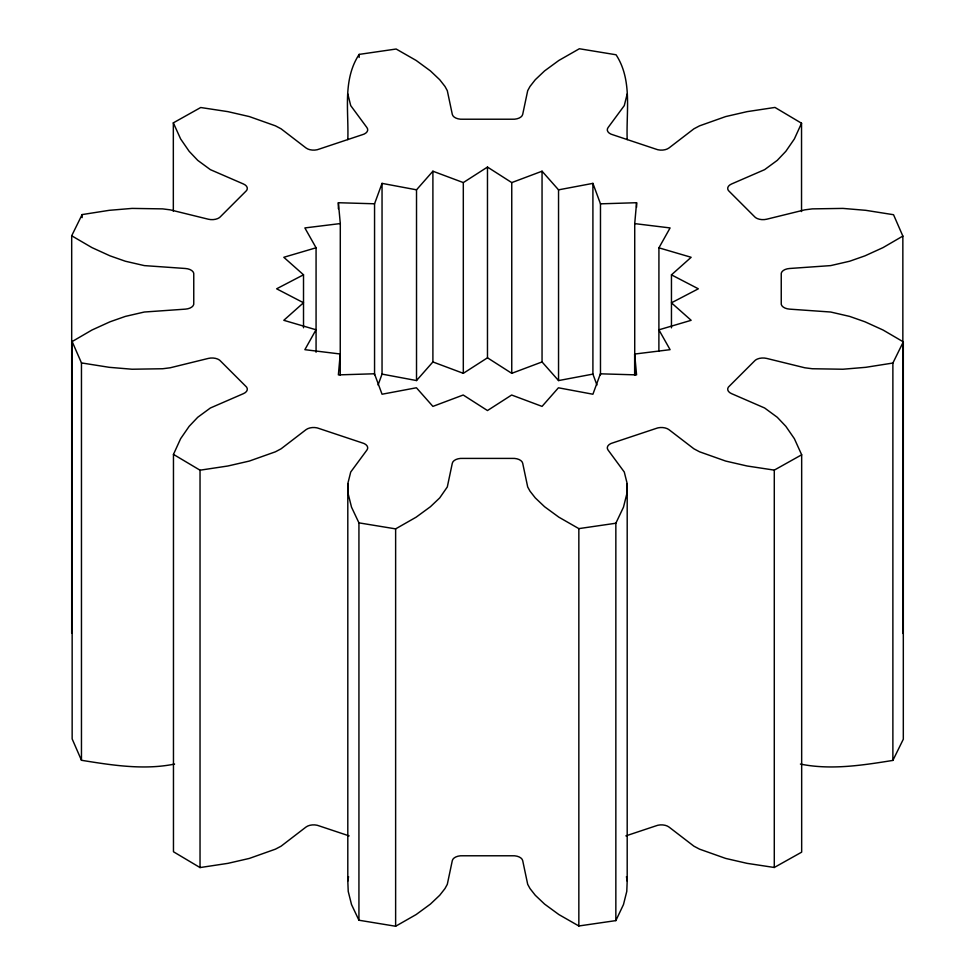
<?xml version="1.0" encoding="UTF-8"?>
<svg xmlns="http://www.w3.org/2000/svg" width="975" height="975" viewBox="0 0 975 975"><rect width="100%" height="100%" fill="white"/><g stroke="black" fill="none" stroke-linecap="round" stroke-linejoin="round"><path stroke-width="1.46" d="M347.807 139.62C348.867 111.089 342.396 79.84 359.153 54.393L396.155 49.018L416.142 60.45L430.402 70.895L439.713 79.718L444.99 86.446L447.306 90.675L452.303 114.38A9.555 5.509 0 0 0 462.893 119.218L512.107 119.218A9.555 5.509 0 0 0 522.697 114.38L527.694 90.675L530.01 86.446L535.287 79.718L544.598 70.895L558.858 60.45L579.369 48.75L616.066 54.771C632.604 80.157 626.084 111.235 627.193 139.62M627.193 93.941L624.28 105.617L608.071 127.591A9.555 5.509 0 0 0 613.056 134.843L655.688 149.053A9.555 5.509 0 0 0 669.045 147.92L693.908 128.822L699.575 125.836L725.68 116.573L747.069 111.65L774.967 107.433L801.535 123.24L794.369 138.95L785.85 151.308L777.246 160.375L764.619 169.65L731.543 183.995A9.555 5.509 0 0 0 729.58 191.709L754.199 216.328A9.555 5.509 0 0 0 766.752 219.204L804.814 209.844L812.309 208.882L842.936 208.406L865.727 210.32L893.539 214.719L902.85 236.084L883.033 247.613L864.959 255.852L849.664 261.227L830.7 265.602L789.628 268.491A9.555 5.509 0 0 0 781.243 274.609L781.243 303.03A9.555 5.509 0 0 0 789.628 309.136L830.7 312.024L849.664 316.412L864.959 321.787L883.033 330.013L903.313 341.859L892.881 363.041L865.727 367.319L842.936 369.232L812.309 368.745L804.814 367.782L766.752 358.434A9.555 5.509 0 0 0 754.199 361.311L729.58 385.917A9.555 5.509 0 0 0 731.543 393.632L764.619 407.989L777.246 417.263L785.85 426.331L794.369 438.677L801.669 454.789L774.284 470.121L747.069 465.989L725.68 461.065L699.575 451.803L693.908 448.805L669.045 429.719A9.555 5.509 0 0 0 655.688 428.586L613.056 442.796A9.555 5.509 0 0 0 608.071 450.036L624.28 472.022L627.193 483.697L626.779 494.033L623.476 507.183L615.847 523.234L615.847 920.607L578.845 925.982L558.858 914.55L544.598 904.105L535.287 895.282L530.01 888.554L527.694 884.325L522.697 860.62A9.555 5.509 0 0 0 512.107 855.782L462.893 855.782A9.555 5.509 0 0 0 452.303 860.62L447.306 884.325L444.99 888.554L439.713 895.282L430.402 904.105L416.142 914.55L395.631 926.25L358.934 920.229L351.524 904.556L348.221 891.394L347.807 881.059L347.807 483.697L350.72 472.022L366.929 450.036A9.555 5.509 0 0 0 361.944 442.796L319.312 428.586A9.555 5.509 0 0 0 305.955 429.719L281.092 448.805L275.425 451.803L249.32 461.065L227.931 465.989L200.033 470.194L173.465 454.387L180.631 438.677L189.15 426.331L197.754 417.263L210.381 407.989L243.457 393.632A9.555 5.509 0 0 0 245.42 385.917L220.801 361.311A9.555 5.509 0 0 0 208.248 358.434L170.186 367.782L162.691 368.745L132.064 369.232L109.273 367.319L81.461 362.919L72.15 341.555L91.967 330.013L110.041 321.787L125.336 316.412L144.3 312.024L185.372 309.136A9.555 5.509 0 0 0 193.757 303.03L193.757 274.609A9.555 5.509 0 0 0 185.372 268.491L144.3 265.602L125.336 261.227L110.041 255.852L91.967 247.613L71.687 235.779L82.119 214.585L109.273 210.32L132.064 208.406L162.691 208.882L170.186 209.844L208.248 219.204A9.555 5.509 0 0 0 220.801 216.328L245.42 191.709A9.555 5.509 0 0 0 243.457 183.995L210.381 169.65L197.754 160.375L189.15 151.308L180.631 138.95L173.331 122.85L200.716 107.518L227.931 111.65L249.32 116.573L275.425 125.836L281.092 128.822L305.955 147.92A9.555 5.509 0 0 0 319.312 149.053L361.944 134.843A9.555 5.509 0 0 0 366.929 127.591L350.72 105.617L347.807 93.941M627.193 483.697L627.193 881.059L626.779 891.394L623.476 904.556L615.847 920.607M634.725 374.985L634.725 223.616L636.578 202.715L600.478 203.836L592.91 183.373L558.541 189.845L542.051 171.21L511.753 182.593L487.476 167.066L463.308 182.581L432.9 171.21L416.52 189.82L416.52 380.555L382.042 374.107L382.042 183.373L416.52 189.82M347.807 881.059L348.562 876.647M374.558 374.851L374.558 203.787L382.042 183.373M378.056 385.003L382.042 374.107M800.426 764.071C830.932 770.262 862.534 765.265 892.881 760.415L903.313 739.221L903.313 341.859M658.893 351.024L658.929 247.833L670.093 227.931L634.725 223.616M416.52 380.555L432.9 361.944L432.9 171.21M671.458 327.832L671.458 274.853L691.153 257.29L658.929 247.833M432.9 361.944L463.308 373.327L487.476 357.801L487.476 167.066M347.807 483.697L348.221 494.033L351.524 507.183L358.934 522.856L395.631 528.877L416.142 517.177L430.402 506.744L439.713 497.908L447.306 486.964L452.303 463.247A9.555 5.509 0 0 1 462.893 458.408L512.107 458.408A9.555 5.509 0 0 1 522.697 463.247L527.694 486.964L530.01 491.181L535.287 497.908L544.598 506.744L558.858 517.177L578.845 528.621L615.847 523.234M625.852 835.892L655.688 825.947A9.555 5.509 0 0 1 669.045 827.08L693.908 846.178L699.575 849.164L725.68 858.427L747.069 863.35L774.284 867.482L801.669 852.15L801.669 454.789M374.558 203.787L338.374 202.727L340.299 223.567L304.87 227.931L316.071 247.784L283.798 257.29L303.517 274.792L276.62 288.807L303.505 302.75L283.798 320.312L316.022 329.769L304.87 349.672L340.238 353.998L338.374 374.888L374.473 373.778L382.054 394.229L416.423 387.77L432.9 406.392L463.21 395.009L487.476 410.548L511.643 395.021L542.051 406.392L558.431 387.794L592.91 394.229L600.393 373.815L636.578 374.888L634.652 354.047L670.093 349.672L658.893 329.83L691.153 320.312L671.434 302.823L698.344 288.807L671.458 274.853M487.476 357.801L511.753 373.327L542.051 361.944L558.541 380.579L592.91 374.107L592.91 183.373M174.574 764.071C143.849 770.311 112.015 765.204 81.461 760.281L72.15 738.916L72.15 341.555M173.465 454.387L173.465 851.76L200.033 867.567L227.931 863.35L249.32 858.427L275.425 849.164L281.092 846.178L305.955 827.08A9.555 5.509 0 0 1 319.312 825.947L349.148 835.892M592.91 374.107L596.944 385.015M626.438 876.647L627.193 881.059M902.85 236.084L902.85 633.445M892.881 363.041L892.881 760.415M801.535 123.24L801.535 211.551M774.284 470.121L774.284 867.482M636.578 202.715L636.578 207.261M634.652 354.047L634.652 375.241M600.478 203.836L600.478 374.888M578.845 528.621L578.845 925.982M558.541 189.845L558.541 380.579M542.051 171.21L542.051 361.944M511.753 182.593L511.753 373.327M463.308 182.581L463.308 373.327M395.631 528.877L395.631 926.25M359.153 54.393L359.153 57.44M358.934 522.856L358.934 920.229M340.299 223.567L340.238 375.192M338.374 202.727L338.374 208.772M316.071 247.784L316.071 352.231M303.517 274.792L303.517 327.771M200.033 470.194L200.033 867.567M173.331 122.85L173.331 211.148M82.119 214.585L82.119 217.632M81.461 362.919L81.461 760.281M71.687 235.779L71.687 633.141"/></g></svg>
